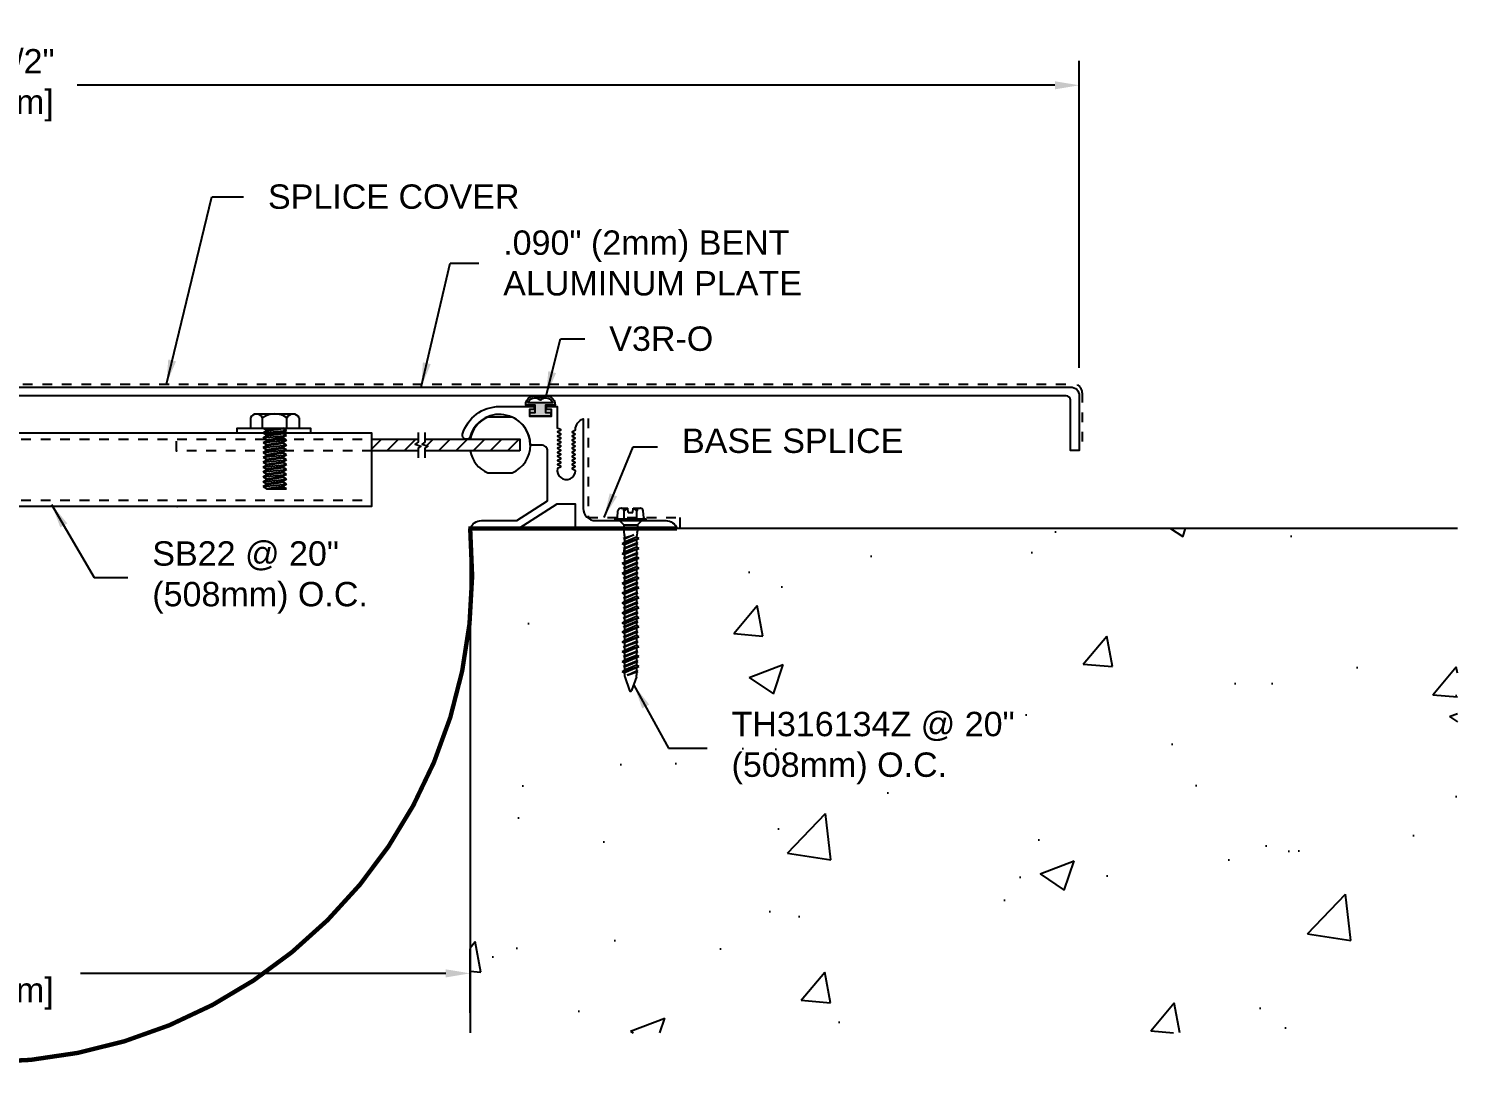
# Model space of a CAD drawing. Header units: inches. Extents: x -2.7 to 69.1, y 1.3 to 14.2.
# Drawn here: x 12.9 to 27.56, y 1.27 to 11.89 of the extents above; entities that cross this region are included whole.
import ezdxf

# ---------------------------------------------------------------- set-up
doc = ezdxf.new("R2010")
doc.units = ezdxf.units.IN
doc.header["$LTSCALE"] = 0.25
doc.header["$MEASUREMENT"] = 0
doc.linetypes.add('DASHED2', pattern=[0.375, 0.25, -0.125])
doc.linetypes.add('HIDDEN', pattern=[0.375, 0.25, -0.125])
for name, color, linetype in [('ANCHORS', 4, 'Continuous'), ('CONDITIONS', 1, 'Continuous'), ('DIMENSIONS', 3, 'Continuous'), ('FILLERS', 2, 'Continuous'), ('METALS', 7, 'Continuous'), ('TEXT', 2, 'Continuous')]:
    doc.layers.add(name, color=color, linetype=linetype)
doc.styles.add('ARIAL', font='arial.ttf')
doc.dimstyles.new('ARIAL', dxfattribs={"dimtxt": 0.25, "dimasz": 0.25, "dimexe": 0.25, "dimexo": 0.25, "dimgap": 0.25, "dimtad": 0, "dimtih": 1, "dimtoh": 1, "dimdec": 4, "dimzin": 3, "dimdsep": 46, "dimlunit": 4, "dimtxsty": 'ARIAL', "dimcen": 0.25, "dimadec": 0, "dimazin": 0, "dimtfac": 1, "dimtdec": 4, "dimtofl": 0, "dimtmove": 0, "dimatfit": 3, "dimfxl": 0, "dimfrac": 2, "dimtolj": 1, "dimtzin": 0, "dimarcsym": 0})

# ---------------------------------------------------------------- blocks, each defined once
blk = doc.blocks.new('TH-316134')
for p, q in [((-0.157, 0.019), (0.157, 0.019)), ((-0.157, 0), (-0.157, 0.019)), ((-0.157, 0), (0.157, 0)), ((-0.135, 0.029), (-0.129, 0.1)), ((-0.115, 0), (-0.07, -0.045)), ((-0.097, 0.127), (-0.027, 0.127)), ((-0.065, 0.019), (-0.065, 0.1)), ((-0.023, 0.083), (-0.027, 0.127)), ((-0.023, 0.083), (0.023, 0.083)), ((0.023, 0.083), (0.027, 0.127)), ((0.027, 0.127), (0.097, 0.127)), ((0.064, 0.019), (0.064, 0.1)), ((0.115, 0), (0.07, -0.045)), ((0.135, 0.029), (0.129, 0.1)), ((0.157, 0.019), (0.157, 0)), ((-0.07, -0.045), (0.07, -0.045)), ((-0.07, -0.045), (-0.07, -0.112)), ((-0.069, -0.122), (-0.063, -0.148)), ((0.069, -0.122), (0.063, -0.148)), ((0.07, -0.045), (0.07, -0.112)), ((-0.086, -0.234), (0.086, -0.184)), ((-0.086, -0.234), (-0.062, -0.221)), ((-0.086, -0.234), (-0.062, -0.247)), ((-0.086, -0.336), (0.086, -0.285)), ((-0.074, -0.184), (0.032, -0.147)), ((-0.074, -0.184), (-0.062, -0.177)), ((-0.074, -0.184), (-0.062, -0.19)), ((-0.074, -0.285), (0.074, -0.234)), ((-0.074, -0.285), (-0.062, -0.279)), ((-0.074, -0.285), (-0.062, -0.291)), ((0.032, -0.147), (-0.062, -0.19)), ((-0.062, -0.177), (0.032, -0.147)), ((-0.062, -0.157), (-0.062, -0.177)), ((0.062, -0.171), (-0.062, -0.221)), ((-0.062, -0.19), (-0.062, -0.221)), ((0.062, -0.197), (-0.062, -0.247)), ((-0.062, -0.279), (0.062, -0.228)), ((0.062, -0.241), (-0.062, -0.291)), ((-0.062, -0.247), (-0.062, -0.279)), ((0.062, -0.272), (-0.062, -0.323)), ((-0.062, -0.291), (-0.062, -0.323)), ((0.062, -0.157), (0.062, -0.171)), ((0.086, -0.184), (0.062, -0.171)), ((0.086, -0.184), (0.062, -0.197)), ((0.062, -0.197), (0.062, -0.228)), ((0.074, -0.234), (0.062, -0.228)), ((0.074, -0.234), (0.062, -0.241)), ((0.062, -0.241), (0.062, -0.272)), ((0.086, -0.285), (0.062, -0.272)), ((0.086, -0.285), (0.062, -0.298)), ((-0.086, -0.336), (-0.062, -0.323)), ((-0.086, -0.336), (-0.062, -0.349)), ((-0.086, -0.437), (0.086, -0.387)), ((-0.086, -0.437), (-0.062, -0.425)), ((-0.086, -0.437), (-0.062, -0.45)), ((-0.074, -0.387), (0.074, -0.336)), ((-0.074, -0.387), (-0.062, -0.381)), ((-0.074, -0.387), (-0.062, -0.393)), ((-0.074, -0.488), (0.074, -0.437)), ((0.062, -0.298), (-0.062, -0.349)), ((-0.062, -0.381), (0.062, -0.33)), ((0.062, -0.342), (-0.062, -0.393)), ((-0.062, -0.349), (-0.062, -0.381)), ((0.062, -0.374), (-0.062, -0.425)), ((-0.062, -0.393), (-0.062, -0.425)), ((0.062, -0.4), (-0.062, -0.45)), ((-0.062, -0.482), (0.062, -0.431)), ((0.062, -0.298), (0.062, -0.33)), ((0.074, -0.336), (0.062, -0.33)), ((0.074, -0.336), (0.062, -0.342)), ((0.062, -0.342), (0.062, -0.374)), ((0.086, -0.387), (0.062, -0.374)), ((0.086, -0.387), (0.062, -0.4)), ((0.062, -0.4), (0.062, -0.431)), ((0.074, -0.437), (0.062, -0.431)), ((0.074, -0.437), (0.062, -0.444)), ((-0.086, -0.539), (0.086, -0.488)), ((-0.086, -0.539), (-0.062, -0.526)), ((-0.086, -0.539), (-0.062, -0.552)), ((-0.074, -0.488), (-0.062, -0.482)), ((-0.074, -0.488), (-0.062, -0.494)), ((-0.074, -0.59), (0.074, -0.539)), ((-0.074, -0.59), (-0.062, -0.584)), ((0.062, -0.444), (-0.062, -0.494)), ((-0.062, -0.45), (-0.062, -0.482)), ((0.062, -0.475), (-0.062, -0.526)), ((-0.062, -0.494), (-0.062, -0.526)), ((0.062, -0.501), (-0.062, -0.552)), ((-0.062, -0.584), (0.062, -0.533)), ((0.062, -0.545), (-0.062, -0.596)), ((-0.062, -0.552), (-0.062, -0.584)), ((0.062, -0.577), (-0.062, -0.628)), ((0.062, -0.444), (0.062, -0.475)), ((0.086, -0.488), (0.062, -0.475)), ((0.086, -0.488), (0.062, -0.501)), ((0.062, -0.501), (0.062, -0.533)), ((0.074, -0.539), (0.062, -0.533)), ((0.074, -0.539), (0.062, -0.545)), ((0.062, -0.545), (0.062, -0.577)), ((0.086, -0.59), (0.062, -0.577)), ((-0.086, -0.641), (0.086, -0.59)), ((-0.086, -0.641), (-0.062, -0.628)), ((-0.086, -0.641), (-0.062, -0.654)), ((-0.086, -0.742), (0.086, -0.691)), ((-0.086, -0.742), (-0.062, -0.729)), ((-0.074, -0.59), (-0.062, -0.596)), ((-0.074, -0.691), (0.074, -0.641)), ((-0.074, -0.691), (-0.062, -0.685)), ((-0.074, -0.691), (-0.062, -0.698)), ((-0.062, -0.596), (-0.062, -0.628)), ((0.062, -0.603), (-0.062, -0.654)), ((-0.062, -0.685), (0.062, -0.634)), ((0.062, -0.647), (-0.062, -0.698)), ((-0.062, -0.654), (-0.062, -0.685)), ((0.062, -0.678), (-0.062, -0.729)), ((-0.062, -0.698), (-0.062, -0.729)), ((0.062, -0.704), (-0.062, -0.755)), ((0.086, -0.59), (0.062, -0.603)), ((0.062, -0.603), (0.062, -0.634)), ((0.074, -0.641), (0.062, -0.634)), ((0.074, -0.641), (0.062, -0.647)), ((0.062, -0.647), (0.062, -0.678)), ((0.086, -0.691), (0.062, -0.678)), ((0.086, -0.691), (0.062, -0.704)), ((0.062, -0.704), (0.062, -0.736)), ((-0.086, -0.742), (-0.062, -0.755)), ((-0.086, -0.844), (0.086, -0.793)), ((-0.086, -0.844), (-0.062, -0.831)), ((-0.086, -0.844), (-0.062, -0.857)), ((-0.074, -0.793), (0.074, -0.742)), ((-0.074, -0.793), (-0.062, -0.787)), ((-0.074, -0.793), (-0.062, -0.799)), ((-0.074, -0.895), (0.074, -0.844)), ((-0.062, -0.787), (0.062, -0.736)), ((0.062, -0.748), (-0.062, -0.799)), ((-0.062, -0.755), (-0.062, -0.787)), ((0.062, -0.78), (-0.062, -0.831)), ((-0.062, -0.799), (-0.062, -0.831)), ((0.062, -0.806), (-0.062, -0.857)), ((-0.062, -0.888), (0.062, -0.838)), ((0.062, -0.85), (-0.062, -0.901)), ((-0.062, -0.857), (-0.062, -0.888)), ((0.074, -0.742), (0.062, -0.736)), ((0.074, -0.742), (0.062, -0.748)), ((0.062, -0.748), (0.062, -0.78)), ((0.086, -0.793), (0.062, -0.78)), ((0.086, -0.793), (0.062, -0.806)), ((0.062, -0.806), (0.062, -0.838)), ((0.074, -0.844), (0.062, -0.838)), ((0.074, -0.844), (0.062, -0.85)), ((0.062, -0.85), (0.062, -0.882)), ((-0.086, -0.945), (0.086, -0.895)), ((-0.086, -0.945), (-0.062, -0.932)), ((-0.086, -0.945), (-0.062, -0.958)), ((-0.086, -1.047), (0.086, -0.996)), ((-0.074, -0.895), (-0.062, -0.888)), ((-0.074, -0.895), (-0.062, -0.901)), ((-0.074, -0.996), (0.074, -0.945)), ((-0.074, -0.996), (-0.062, -0.99)), ((-0.074, -0.996), (-0.062, -1.002)), ((0.062, -0.882), (-0.062, -0.932)), ((-0.062, -0.901), (-0.062, -0.932)), ((0.062, -0.907), (-0.062, -0.958)), ((-0.062, -0.99), (0.062, -0.939)), ((0.062, -0.951), (-0.062, -1.002)), ((-0.062, -0.958), (-0.062, -0.99)), ((0.062, -0.983), (-0.062, -1.034)), ((-0.062, -1.002), (-0.062, -1.034)), ((0.062, -1.009), (-0.062, -1.06)), ((0.086, -0.895), (0.062, -0.882)), ((0.086, -0.895), (0.062, -0.907)), ((0.062, -0.907), (0.062, -0.939)), ((0.074, -0.945), (0.062, -0.939)), ((0.074, -0.945), (0.062, -0.951)), ((0.062, -0.951), (0.062, -0.983)), ((0.086, -0.996), (0.062, -0.983)), ((0.086, -0.996), (0.062, -1.009)), ((0.062, -1.001), (0.062, -1.033)), ((-0.086, -1.047), (-0.062, -1.034)), ((-0.086, -1.047), (-0.062, -1.06)), ((-0.086, -1.141), (0.086, -1.09)), ((-0.086, -1.141), (-0.062, -1.128)), ((-0.086, -1.141), (-0.062, -1.154)), ((-0.074, -1.09), (0.074, -1.039)), ((-0.074, -1.09), (-0.062, -1.084)), ((-0.074, -1.09), (-0.062, -1.096)), ((-0.074, -1.191), (0.074, -1.141)), ((-0.062, -1.084), (0.062, -1.033)), ((0.062, -1.045), (-0.062, -1.096)), ((-0.062, -1.052), (-0.062, -1.084)), ((0.062, -1.077), (-0.062, -1.128)), ((-0.062, -1.096), (-0.062, -1.128)), ((0.062, -1.103), (-0.062, -1.154)), ((-0.062, -1.185), (0.062, -1.134)), ((0.062, -1.147), (-0.062, -1.198)), ((-0.062, -1.154), (-0.062, -1.185)), ((0.074, -1.039), (0.062, -1.033)), ((0.074, -1.039), (0.062, -1.045)), ((0.062, -1.045), (0.062, -1.077)), ((0.086, -1.09), (0.062, -1.077)), ((0.086, -1.09), (0.062, -1.103)), ((0.062, -1.103), (0.062, -1.134)), ((0.074, -1.141), (0.062, -1.134)), ((0.074, -1.141), (0.062, -1.147)), ((0.062, -1.147), (0.062, -1.178)), ((-0.086, -1.242), (0.086, -1.191)), ((-0.086, -1.242), (-0.062, -1.229)), ((-0.086, -1.242), (-0.062, -1.255)), ((-0.086, -1.344), (0.086, -1.293)), ((-0.074, -1.191), (-0.062, -1.185)), ((-0.074, -1.191), (-0.062, -1.198)), ((-0.074, -1.293), (0.074, -1.242)), ((-0.074, -1.293), (-0.062, -1.287)), ((-0.074, -1.293), (-0.062, -1.299)), ((0.062, -1.178), (-0.062, -1.229)), ((-0.062, -1.198), (-0.062, -1.229)), ((0.062, -1.204), (-0.062, -1.255)), ((-0.062, -1.287), (0.062, -1.236)), ((0.062, -1.248), (-0.062, -1.299)), ((-0.062, -1.255), (-0.062, -1.287)), ((0.062, -1.28), (-0.062, -1.331)), ((-0.062, -1.299), (-0.062, -1.331)), ((0.062, -1.306), (-0.062, -1.357)), ((0.086, -1.191), (0.062, -1.178)), ((0.086, -1.191), (0.062, -1.204)), ((0.062, -1.204), (0.062, -1.236)), ((0.074, -1.242), (0.062, -1.236)), ((0.074, -1.242), (0.062, -1.248)), ((0.062, -1.248), (0.062, -1.28)), ((0.086, -1.293), (0.062, -1.28)), ((0.086, -1.293), (0.062, -1.306)), ((0.062, -1.306), (0.062, -1.338)), ((-0.086, -1.344), (-0.062, -1.331)), ((-0.086, -1.344), (-0.062, -1.357)), ((-0.086, -1.445), (0.086, -1.395)), ((-0.086, -1.445), (-0.062, -1.432)), ((-0.086, -1.445), (-0.062, -1.458)), ((-0.074, -1.395), (0.074, -1.344)), ((-0.074, -1.395), (-0.062, -1.388)), ((-0.074, -1.395), (-0.062, -1.401)), ((-0.074, -1.496), (0.074, -1.445)), ((-0.062, -1.388), (0.062, -1.338)), ((0.062, -1.35), (-0.062, -1.401)), ((-0.062, -1.357), (-0.062, -1.388)), ((0.062, -1.382), (-0.062, -1.432)), ((-0.062, -1.401), (-0.062, -1.432)), ((0.062, -1.407), (-0.062, -1.458)), ((-0.062, -1.49), (0.062, -1.439)), ((0.062, -1.451), (-0.062, -1.502)), ((-0.062, -1.458), (-0.062, -1.49)), ((0.074, -1.344), (0.062, -1.338)), ((0.074, -1.344), (0.062, -1.35)), ((0.062, -1.35), (0.062, -1.382)), ((0.086, -1.395), (0.062, -1.382)), ((0.086, -1.395), (0.062, -1.407)), ((0.062, -1.407), (0.062, -1.439)), ((0.074, -1.445), (0.062, -1.439)), ((0.074, -1.445), (0.062, -1.451)), ((0.062, -1.451), (0.062, -1.483)), ((-0.086, -1.547), (0.086, -1.496)), ((-0.086, -1.547), (-0.062, -1.534)), ((-0.086, -1.547), (-0.062, -1.56)), ((-0.074, -1.496), (-0.062, -1.49)), ((-0.074, -1.496), (-0.062, -1.502)), ((0.062, -1.483), (-0.062, -1.534)), ((-0.062, -1.502), (-0.062, -1.534)), ((0.062, -1.509), (-0.062, -1.56)), ((-0.062, -1.56), (-0.062, -1.586)), ((-0.06, -1.601), (-0.01, -1.744)), ((-0.034, -1.584), (0.062, -1.541)), ((-0.034, -1.584), (0.074, -1.547)), ((0.062, -1.553), (-0.034, -1.584)), ((0.06, -1.601), (0.01, -1.744)), ((0.086, -1.496), (0.062, -1.483)), ((0.086, -1.496), (0.062, -1.509)), ((0.062, -1.509), (0.062, -1.541)), ((0.074, -1.547), (0.062, -1.541)), ((0.074, -1.547), (0.062, -1.553)), ((0.062, -1.553), (0.062, -1.586))]:
    blk.add_line(p, q)
for centre, radius, start, end in [((-0.146, 0.03), 0.0112, 270, 355), ((-0.097, 0.095), 0.0327, 9.285, 170.715), ((0, 0.038), 0.0896, 107.4215, 136.0407), ((0, 0.038), 0.0896, 43.9593, 72.5785), ((0.097, 0.095), 0.0327, 9.285, 170.715), ((0.146, 0.03), 0.0112, 185, 270), ((-0.023, -0.112), 0.0465, 180, 191.9357), ((0.023, -0.112), 0.0465, 348.0643, 0), ((-0.109, -0.157), 0.0465, 0, 11.9357), ((0.109, -0.157), 0.0465, 168.0643, 180), ((-0.016, -1.586), 0.0465, 180, 199.3058), ((0.016, -1.586), 0.0465, 340.6942, 0), ((0, -1.739), 0.0106, 204.1001, 335.8999)]:
    blk.add_arc(centre, radius, start, end)
blk = doc.blocks.new('TH316134')
blk.add_blockref('TH-316134', (0, 0))
blk = doc.blocks.new('*D6')
at = {"layer": 'Defpoints', "color": 0}
for p in [(17.429, 2.202), (7.429, 1.547), (17.429, 1.547)]:
    blk.add_point(p, dxfattribs=at)
at = {"layer": 'DIMENSIONS', "color": 0, "lineweight": -2}
for p, q in [((7.429, 1.797), (7.429, 2.452)), ((17.429, 1.797), (17.429, 2.452)), ((7.679, 2.202), (11.426, 2.202)), ((17.179, 2.202), (13.432, 2.202))]:
    blk.add_line(p, q, dxfattribs=at)
at = {"layer": 'DIMENSIONS', "color": 0}
for points in [[(7.679, 2.243), (7.679, 2.16), (7.429, 2.202)], [(17.179, 2.243), (17.179, 2.16), (17.429, 2.202)]]:
    blk.add_solid(points, dxfattribs=at)
at = {"layer": 'DIMENSIONS', "color": 0, "insert": (12.429, 2.202), "char_height": 0.25, "attachment_point": 5, "style": 'ARIAL'}
blk.add_mtext('\\A1;10"\\P [254mm]', dxfattribs=at)
blk = doc.blocks.new('*D7')
at = {"layer": 'Defpoints', "color": 0}
for p in [(23.679, 11.309), (1.179, 8.125), (23.679, 8.16)]:
    blk.add_point(p, dxfattribs=at)
at = {"layer": 'DIMENSIONS', "color": 0, "lineweight": -2}
for p, q in [((1.179, 8.375), (1.179, 11.559)), ((23.679, 8.41), (23.679, 11.559)), ((1.429, 11.309), (11.463, 11.309)), ((23.429, 11.309), (13.396, 11.309))]:
    blk.add_line(p, q, dxfattribs=at)
at = {"layer": 'DIMENSIONS', "color": 0}
for points in [[(1.429, 11.35), (1.429, 11.267), (1.179, 11.309)], [(23.429, 11.35), (23.429, 11.267), (23.679, 11.309)]]:
    blk.add_solid(points, dxfattribs=at)
at = {"layer": 'DIMENSIONS', "color": 0, "insert": (12.429, 11.309), "char_height": 0.25, "attachment_point": 5, "style": 'ARIAL'}
blk.add_mtext('\\A1;1\'-10 1/2"\\P [572mm]', dxfattribs=at)
blk = doc.blocks.new('9101a')
blk.add_lwpolyline([(-0.925, 0.836), (-0.897, 0.822), (-0.925, 0.807), (-0.925, 0.795), (-0.897, 0.78), (-0.925, 0.766), (-0.925, 0.753), (-0.897, 0.739), (-0.925, 0.724), (-0.925, 0.711), (-0.897, 0.697), (-0.925, 0.682), (-0.925, 0.67), (-0.897, 0.655), (-0.925, 0.641), (-0.925, 0.628), (-0.895, 0.613, -1.093785), (-1.08, 0.591), (-1.049, 0.607), (-1.049, 0.62), (-1.077, 0.634), (-1.049, 0.649), (-1.049, 0.661), (-1.077, 0.676), (-1.049, 0.691), (-1.049, 0.703), (-1.077, 0.718), (-1.049, 0.732), (-1.049, 0.745), (-1.077, 0.759), (-1.049, 0.774), (-1.049, 0.786), (-1.077, 0.801), (-1.049, 0.816), (-1.049, 0.828), (-1.077, 0.843), (-1.049, 0.857), (-1.049, 0.87), (-1.077, 0.884), (-1.049, 0.899), (-1.049, 0.911), (-1.077, 0.926), (-1.049, 0.941), (-1.049, 0.953), (-1.077, 0.968), (-1.049, 0.982), (-1.049, 0.995), (-1.08, 1.011, 0.304337), (-1.16, 1.125), (-1.16, 0.205, -0.414214), (-1.285, 0.08), (-2.006, 0.08, 0.310805), (-2.123, 0), (-1.08, 0), (-1.08, 0.25), (-0.89, 0.25), (-0.5, 0), (0, 0, 0.306943), (-0.115, 0.08), (-0.477, 0.08), (-0.793, 0.283), (-0.793, 0.792, -0.414214), (-0.731, 0.854), (-0.616, 0.854, -0.865696), (0.001, 0.944, 1), (0.078, 0.966, 0.330951), (-0.301, 1.25), (-0.658, 1.25), (-0.658, 1.22), (-0.608, 1.22), (-0.608, 1.152), (-0.833, 1.152), (-0.833, 1.22), (-0.783, 1.22), (-0.783, 1.25), (-0.893, 1.25), (-0.893, 1.032), (-0.925, 1.016), (-0.925, 1.003), (-0.897, 0.989), (-0.925, 0.974), (-0.925, 0.961), (-0.897, 0.947), (-0.925, 0.932), (-0.925, 0.92), (-0.897, 0.905), (-0.925, 0.891), (-0.925, 0.878), (-0.897, 0.864), (-0.925, 0.849)], format="xyb", close=True)
blk = doc.blocks.new('H1458S')
for p, q in [((-0.25, 0.104), (-0.25, 0)), ((-0.25, 0), (0.25, 0)), ((-0.188, 0.144), (0.187, 0.144)), ((-0.125, 0), (-0.125, 0.104)), ((-0.119, 0), (-0.085, -0.02)), ((-0.085, -0.02), (0.048, 0)), ((0.125, 0), (0.125, 0.104)), ((0.25, 0.104), (0.25, 0)), ((-0.119, -0.05), (0.119, -0.025)), ((-0.119, -0.05), (-0.085, -0.03)), ((-0.119, -0.05), (-0.085, -0.07)), ((-0.119, -0.1), (0.119, -0.075)), ((-0.119, -0.1), (-0.085, -0.08)), ((-0.119, -0.1), (-0.085, -0.12)), ((-0.119, -0.15), (0.119, -0.125)), ((-0.119, -0.15), (-0.085, -0.13)), ((-0.085, -0.03), (0.085, -0.005)), ((-0.085, -0.02), (-0.085, -0.03)), ((-0.085, -0.07), (0.085, -0.045)), ((-0.085, -0.08), (0.085, -0.055)), ((-0.085, -0.07), (-0.085, -0.08)), ((-0.085, -0.12), (0.085, -0.095)), ((-0.085, -0.13), (0.085, -0.105)), ((-0.085, -0.12), (-0.085, -0.13)), ((-0.085, -0.17), (0.085, -0.145)), ((0.094, 0), (0.085, -0.005)), ((0.119, -0.025), (0.085, -0.005)), ((0.119, -0.025), (0.085, -0.045)), ((0.085, -0.045), (0.085, -0.055)), ((0.119, -0.075), (0.085, -0.055)), ((0.119, -0.075), (0.085, -0.095)), ((0.085, -0.095), (0.085, -0.105)), ((0.119, -0.125), (0.085, -0.105)), ((0.119, -0.125), (0.085, -0.145)), ((0.085, -0.145), (0.085, -0.155)), ((-0.119, -0.15), (-0.085, -0.17)), ((-0.119, -0.2), (0.119, -0.175)), ((-0.119, -0.2), (-0.085, -0.18)), ((-0.119, -0.2), (-0.085, -0.22)), ((-0.119, -0.25), (0.119, -0.225)), ((-0.119, -0.25), (-0.085, -0.23)), ((-0.119, -0.25), (-0.085, -0.27)), ((-0.119, -0.3), (0.119, -0.275)), ((-0.119, -0.3), (-0.085, -0.28)), ((-0.085, -0.18), (0.085, -0.155)), ((-0.085, -0.17), (-0.085, -0.18)), ((-0.085, -0.22), (0.085, -0.195)), ((-0.085, -0.23), (0.085, -0.205)), ((-0.085, -0.22), (-0.085, -0.23)), ((-0.085, -0.27), (0.085, -0.245)), ((-0.085, -0.28), (0.085, -0.255)), ((-0.085, -0.27), (-0.085, -0.28)), ((0.119, -0.175), (0.085, -0.155)), ((0.119, -0.175), (0.085, -0.195)), ((0.085, -0.195), (0.085, -0.205)), ((0.119, -0.225), (0.085, -0.205)), ((0.119, -0.225), (0.085, -0.245)), ((0.085, -0.245), (0.085, -0.255)), ((0.119, -0.275), (0.085, -0.255)), ((0.119, -0.275), (0.085, -0.295)), ((-0.119, -0.3), (-0.085, -0.32)), ((-0.119, -0.35), (0.119, -0.325)), ((-0.119, -0.35), (-0.085, -0.33)), ((-0.119, -0.35), (-0.085, -0.37)), ((-0.119, -0.4), (0.119, -0.375)), ((-0.119, -0.4), (-0.085, -0.38)), ((-0.119, -0.4), (-0.085, -0.42)), ((-0.119, -0.45), (0.119, -0.425)), ((-0.119, -0.45), (-0.085, -0.43)), ((-0.085, -0.32), (0.085, -0.295)), ((-0.085, -0.33), (0.085, -0.305)), ((-0.085, -0.32), (-0.085, -0.33)), ((-0.085, -0.37), (0.085, -0.345)), ((-0.085, -0.38), (0.085, -0.355)), ((-0.085, -0.37), (-0.085, -0.38)), ((-0.085, -0.42), (0.085, -0.395)), ((-0.085, -0.43), (0.085, -0.405)), ((-0.085, -0.42), (-0.085, -0.43)), ((0.085, -0.295), (0.085, -0.305)), ((0.119, -0.325), (0.085, -0.305)), ((0.119, -0.325), (0.085, -0.345)), ((0.085, -0.345), (0.085, -0.355)), ((0.119, -0.375), (0.085, -0.355)), ((0.119, -0.375), (0.085, -0.395)), ((0.085, -0.395), (0.085, -0.405)), ((0.119, -0.425), (0.085, -0.405)), ((0.119, -0.425), (0.085, -0.445)), ((-0.119, -0.45), (-0.085, -0.47)), ((-0.119, -0.5), (0.119, -0.475)), ((-0.119, -0.5), (-0.085, -0.48)), ((-0.119, -0.5), (-0.085, -0.52)), ((-0.119, -0.55), (0.119, -0.525)), ((-0.119, -0.55), (-0.085, -0.53)), ((-0.119, -0.55), (-0.085, -0.57)), ((-0.119, -0.6), (0.119, -0.575)), ((-0.119, -0.6), (-0.085, -0.58)), ((-0.085, -0.47), (0.085, -0.445)), ((-0.085, -0.48), (0.085, -0.455)), ((-0.085, -0.47), (-0.085, -0.48)), ((-0.085, -0.52), (0.085, -0.495)), ((-0.085, -0.53), (0.085, -0.505)), ((-0.085, -0.52), (-0.085, -0.53)), ((-0.085, -0.57), (0.085, -0.545)), ((-0.085, -0.58), (0.085, -0.555)), ((-0.085, -0.57), (-0.085, -0.58)), ((0.085, -0.445), (0.085, -0.455)), ((0.119, -0.475), (0.085, -0.455)), ((0.119, -0.475), (0.085, -0.495)), ((0.085, -0.495), (0.085, -0.505)), ((0.119, -0.525), (0.085, -0.505)), ((0.119, -0.525), (0.085, -0.545)), ((0.085, -0.545), (0.085, -0.555)), ((0.119, -0.575), (0.085, -0.555)), ((0.119, -0.575), (0.085, -0.595)), ((-0.119, -0.6), (-0.085, -0.62)), ((-0.085, -0.62), (0.085, -0.595)), ((-0.085, -0.62), (-0.085, -0.625)), ((-0.085, -0.625), (0.119, -0.625)), ((-0.048, -0.625), (0.085, -0.605)), ((0.085, -0.595), (0.085, -0.605)), ((0.119, -0.625), (0.085, -0.605))]:
    blk.add_line(p, q)
for centre, radius, start, end in [((-0.188, 0.075), 0.0688, 24.7615, 155.2385), ((0, -0.071), 0.215, 54.5107, 125.4893), ((0.187, 0.075), 0.0688, 24.7615, 155.2385)]:
    blk.add_arc(centre, radius, start, end)
blk = doc.blocks.new('SB22')
at = {"layer": 'METALS'}
h = blk.add_hatch(dxfattribs=at)
h.set_pattern_fill('ANSI31', color=256, style=0)
h.paths.add_polyline_path([(8.422, 7.559), (8.422, 7.679), (7.968, 7.679), (7.968, 7.649), (7.939, 7.63), (7.997, 7.608), (7.968, 7.589), (7.968, 7.559)])
h.paths.add_polyline_path([(7.869, 7.63), (7.898, 7.649), (7.898, 7.679), (7.391, 7.679), (7.391, 7.559), (7.898, 7.559), (7.898, 7.589), (7.927, 7.608)])
h = blk.add_hatch(dxfattribs=at)
h.set_pattern_fill('ANSI31', color=256, style=0)
h.paths.add_polyline_path([(17.939, 7.559), (17.939, 7.679), (16.964, 7.679), (16.964, 7.649), (16.935, 7.63), (16.993, 7.608), (16.964, 7.589), (16.964, 7.559)])
h.paths.add_polyline_path([(16.421, 7.679), (16.421, 7.559), (16.894, 7.559), (16.894, 7.589), (16.923, 7.608), (16.865, 7.63), (16.894, 7.649), (16.894, 7.679)])
blk.add_line((8.422, 6.992), (14.421, 6.992))
for points in [[(7.432, 7.545), (7.391, 7.559), (7.391, 7.679), (7.432, 7.694, 0.233897), (7.254, 7.906), (7.004, 7.906, 0.654654), (7.004, 7.333), (7.254, 7.333, 0.233897)], [(17.939, 7.559), (17.428, 7.559, 0.246328), (17.609, 7.333), (17.859, 7.333, 0.654654), (17.859, 7.906), (17.609, 7.906, 0.246328), (17.428, 7.679), (17.939, 7.679)]]:
    blk.add_lwpolyline(points, format="xyb", close=True)
for points in [[(9.037, 7.742), (9.037, 7.794), (9.787, 7.794), (9.787, 7.742)], [(15.039, 7.742), (15.039, 7.794), (15.789, 7.794), (15.789, 7.742)]]:
    blk.add_lwpolyline(points, close=True)
for points in [[(7.898, 7.749), (7.898, 7.649), (7.869, 7.63), (7.927, 7.608), (7.898, 7.589), (7.898, 7.489)], [(7.968, 7.749), (7.968, 7.649), (7.939, 7.63), (7.997, 7.608), (7.968, 7.589), (7.968, 7.489)], [(16.894, 7.749), (16.894, 7.649), (16.865, 7.63), (16.923, 7.608), (16.894, 7.589), (16.894, 7.489)], [(16.964, 7.749), (16.964, 7.649), (16.935, 7.63), (16.993, 7.608), (16.964, 7.589), (16.964, 7.489)]]:
    blk.add_lwpolyline(points)
at = {"layer": 'METALS', "linetype": 'HIDDEN'}
for p, q in [((8.422, 7.679), (16.421, 7.679)), ((8.422, 7.053), (16.421, 7.053))]:
    blk.add_line(p, q, dxfattribs=at)
at = {"layer": 'METALS'}
blk.add_line((16.421, 7.559), (16.421, 7.679), dxfattribs=at)
for points in [[(7.898, 7.559), (7.391, 7.559), (7.391, 7.679), (7.898, 7.679)], [(7.968, 7.679), (8.422, 7.679), (8.422, 7.559), (7.968, 7.559)], [(16.894, 7.559), (16.421, 7.559), (16.421, 7.679), (16.894, 7.679)], [(16.964, 7.679), (17.939, 7.679)], [(17.939, 7.559), (16.964, 7.559)]]:
    blk.add_lwpolyline(points, dxfattribs=at)
blk.add_lwpolyline([(8.422, 6.992), (16.421, 6.992), (16.421, 7.742), (8.422, 7.742)], close=True, dxfattribs=at)
at = {"layer": 'METALS', "linetype": 'HIDDEN'}
for points in [[(8.422, 7.559), (10.413, 7.559), (10.413, 7.679)], [(16.421, 7.559), (14.417, 7.559), (14.417, 7.679)]]:
    blk.add_lwpolyline(points, dxfattribs=at)
blk.add_point((14.417, 7.559), dxfattribs=at)
at = {"layer": 'ANCHORS'}
for p in [(9.422, 7.794), (15.424, 7.794)]:
    blk.add_blockref('H1458S', p, dxfattribs=at)
blk = doc.blocks.new('WB045')
at = {"layer": 'FILLERS', "const_width": 0.045}
for points in [[(5.307, 6.765), (7.449, 6.765)], [(17.41, 6.765), (19.552, 6.765)]]:
    blk.add_lwpolyline(points, dxfattribs=at)
blk.add_lwpolyline([(7.429, 6.765, 1.094849), (17.429, 6.765)], format="xyb", dxfattribs=at)
blk = doc.blocks.new('V3R')
h = blk.add_hatch(color=256)
h.paths.add_polyline_path([(16.202, 8.027), (16.3, 8.027, 0.622111), (16.159, 8.11, -0.142696), (16.141, 8.11, 0.622111), (16, 8.027), (16.097, 8.027), (16.097, 7.952), (16.042, 7.952), (16.042, 7.917), (16.257, 7.917), (16.257, 7.952), (16.202, 7.952)])
h.paths.add_polyline_path([(16.025, 8.052, -0.564406), (16.139, 8.086, 0.17356), (16.16, 8.086, -0.564406), (16.275, 8.052)], flags=16)
for points in [[(16.257, 7.917), (16.042, 7.917), (16.042, 7.952), (16.097, 7.952), (16.097, 8.027), (16, 8.027, -0.622111), (16.141, 8.11, 0.142696), (16.159, 8.11, -0.622111), (16.3, 8.027), (16.202, 8.027), (16.202, 7.952), (16.257, 7.952)], [(16.139, 8.086, 0.17356), (16.16, 8.086, -0.564406), (16.275, 8.052), (16.025, 8.052, -0.564406)]]:
    blk.add_lwpolyline(points, format="xyb", close=True)

msp = doc.modelspace()

# ---------------------------------------------------------------- hatches: boundary and pattern name
at = {"layer": 'CONDITIONS'}
h = msp.add_hatch(dxfattribs=at)
h.set_pattern_fill('AR-CONC', color=256, scale=0.5, style=0)
h.set_pattern_definition([(50, (0, 0.045), (3.5863, -0.31376), [0.375, -4.125]), (355, (0, 0.045), (-0.69376, 3.76096), [0.3, -3.3]), (100.451, (0.299, 0.019), (2.89255, 3.4472), [0.3187, -3.5057]), (46.184, (0, 1.045), (5.3362, -0.8276), [0.5625, -6.1875]), (96.636, (0.4447, 0.976), (4.6733, 4.8706), [0.47805, -5.2586]), (351.184, (0, 1.045), (4.6733, 4.8706), [0.45, -4.95]), (21, (0.5, 0.795), (2.98454, -2.0131), [0.375, -4.125]), (326, (0.5, 0.795), (1.2166, 3.62575), [0.3, -3.3]), (71.451, (0.7487, 0.6272), (4.2011, 1.61265), [0.3187, -3.5057]), (37.5, (0, 0.045), (0.0608, 1.66447), [0, -3.26, 0, -3.35, 0, -3.3125]), (7.5, (0, 0.045), (1.31535, 1.97206), [0, -1.91, 0, -3.185, 0, -1.2625]), (327.5, (-1.115, 0.045), (2.66911, -0.112774), [0, -1.25, 0, -3.9, 0, -5.175]), (317.5, (-1.615, 0.045), (2.91593, 0.50052), [0, -1.625, 0, -2.59, 0, -3.675])])
h.paths.add_polyline_path([(27.55885, 6.76483), (19.14267, 6.76483), (19.13787, 6.74214, 0.13295553), (19.13924, 6.71788), (19.16087, 6.70623), (19.13687, 6.69331), (19.13687, 6.66161), (19.14989, 6.6546), (19.13687, 6.64929), (19.13687, 6.61759), (19.16087, 6.60467), (19.13687, 6.59175), (19.13687, 6.56005), (19.14989, 6.55304), (19.13687, 6.54773), (19.13687, 6.51603), (19.16087, 6.50311), (19.13687, 6.49018), (19.13687, 6.45849), (19.14989, 6.45148), (19.13687, 6.44616), (19.13687, 6.41447), (19.16087, 6.40154), (19.13687, 6.38862), (19.13687, 6.35693), (19.14989, 6.34991), (19.13687, 6.3446), (19.13687, 6.31291), (19.16087, 6.29998), (19.13687, 6.28706), (19.13687, 6.25536), (19.14989, 6.24835), (19.13687, 6.24304), (19.13687, 6.21134), (19.16087, 6.19842), (19.13687, 6.1855), (19.13687, 6.1538), (19.14989, 6.14679), (19.13687, 6.14148), (19.13687, 6.10978), (19.16087, 6.09686), (19.13687, 6.08393), (19.13687, 6.05224), (19.14989, 6.04523), (19.13687, 6.03991), (19.13687, 6.00822), (19.16087, 5.99529), (19.13687, 5.98237), (19.13687, 5.95068), (19.14989, 5.94366), (19.13687, 5.93835), (19.13687, 5.90666), (19.16087, 5.89373), (19.13687, 5.88081), (19.13687, 5.85693), (19.14989, 5.84991), (19.13687, 5.8446), (19.13687, 5.81291), (19.16087, 5.79998), (19.13687, 5.78706), (19.13687, 5.75536), (19.14989, 5.74835), (19.13687, 5.74304), (19.13687, 5.71134), (19.16087, 5.69842), (19.13687, 5.6855), (19.13687, 5.6538), (19.14989, 5.64679), (19.13687, 5.64148), (19.13687, 5.60978), (19.16087, 5.59686), (19.13687, 5.58393), (19.13687, 5.55224), (19.14989, 5.54523), (19.13687, 5.53991), (19.13687, 5.50822), (19.16087, 5.49529), (19.13687, 5.48237), (19.13687, 5.45068), (19.14989, 5.44366), (19.13687, 5.43835), (19.13687, 5.40666), (19.16087, 5.39373), (19.13687, 5.38081), (19.13687, 5.34911), (19.1512, 5.34139), (19.13687, 5.33679), (19.13687, 5.29626), (19.08484, 5.14774, -0.77412328), (19.06439, 5.14774), (19.01237, 5.29626), (19.01237, 5.33003), (18.98837, 5.34295), (19.01237, 5.35588), (19.01237, 5.38757), (18.99934, 5.39458), (19.01237, 5.3999), (19.01237, 5.43159), (18.98837, 5.44451), (19.01237, 5.45744), (19.01237, 5.48913), (18.99934, 5.49615), (19.01237, 5.50146), (19.01237, 5.53315), (18.98837, 5.54608), (19.01237, 5.559), (19.01237, 5.59069), (18.99934, 5.59771), (19.01237, 5.60302), (19.01237, 5.63471), (18.98837, 5.64764), (19.01237, 5.66056), (19.01237, 5.69226), (18.99934, 5.69927), (19.01237, 5.70458), (19.01237, 5.73628), (18.98837, 5.7492), (19.01237, 5.76213), (19.01237, 5.79382), (18.99934, 5.80083), (19.01237, 5.80615), (19.01237, 5.83003), (18.98837, 5.84295), (19.01237, 5.85588), (19.01237, 5.88757), (18.99934, 5.89458), (19.01237, 5.8999), (19.01237, 5.93159), (18.98837, 5.94451), (19.01237, 5.95744), (19.01237, 5.98913), (18.99934, 5.99615), (19.01237, 6.00146), (19.01237, 6.03315), (18.98837, 6.04608), (19.01237, 6.059), (19.01237, 6.09069), (18.99934, 6.09771), (19.01237, 6.10302), (19.01237, 6.13471), (18.98837, 6.14764), (19.01237, 6.16056), (19.01237, 6.19226), (18.99934, 6.19927), (19.01237, 6.20458), (19.01237, 6.23628), (18.98837, 6.2492), (19.01237, 6.26213), (19.01237, 6.29382), (18.99934, 6.30083), (19.01237, 6.30615), (19.01237, 6.33784), (18.98837, 6.35076), (19.01237, 6.36369), (19.01237, 6.39538), (18.99934, 6.4024), (19.01237, 6.40771), (19.01237, 6.4394), (18.98837, 6.45233), (19.01237, 6.46525), (19.01237, 6.49694), (18.99934, 6.50396), (19.01237, 6.50927), (19.01237, 6.54096), (18.98837, 6.55389), (19.01237, 6.56681), (19.01237, 6.59851), (18.99934, 6.60552), (19.01237, 6.61083), (19.01237, 6.64253), (18.98837, 6.65545), (19.01237, 6.66838), (19.01237, 6.70007), (18.99803, 6.70779), (19.01237, 6.7124), (19.01237, 6.73253, 0.14497477), (19.00487, 6.75785), (19.00487, 6.76483), (17.42928, 6.76483), (17.42928, 1.59191), (27.55885, 1.59191)])
h.paths.add_polyline_path([(18.41472, 2.16951), (19.47117, 2.16951), (19.47117, 2.54451), (18.41472, 2.54451)], flags=24)
h.paths.add_polyline_path([(20.04826, 4.99482), (22.84072, 4.99482), (22.84072, 4.12061), (20.04826, 4.12061)], flags=24)

# ---------------------------------------------------------------- linework, layer by layer
at = {"linetype": 'ByBlock'}
msp.add_point((14.42149, 6.9908), dxfattribs=at)
msp.add_point((14.42149, 6.9908), dxfattribs=at)
msp.add_point((14.42149, 6.9908), dxfattribs=at)
at = {"layer": 'CONDITIONS'}
msp.add_lwpolyline([(27.55885, 6.76483), (17.42928, 6.76483), (17.42928, 1.59191)], dxfattribs=at)
at = {"layer": 'METALS', "linetype": 'DASHED2'}
msp.add_lwpolyline([(1.14926, 7.56233), (1.14926, 8.15483, -0.41421356), (1.23926, 8.24483), (23.61929, 8.24483, -0.41421356), (23.70929, 8.15483), (23.70929, 7.56233)], format="xyb", dxfattribs=at)
at = {"layer": 'METALS'}
msp.add_lwpolyline([(1.26926, 7.56233), (1.17926, 7.56233), (1.17926, 8.12483, -0.41421356), (1.26926, 8.21483), (23.58929, 8.21483, -0.41421356), (23.67929, 8.12483), (23.67929, 7.56233), (23.58929, 7.56233), (23.58929, 8.07983, 0.41421356), (23.54429, 8.12483), (1.31426, 8.12483, 0.41421356), (1.26926, 8.07983), (1.26926, 7.56233)], format="xyb", dxfattribs=at)
at = {"layer": 'METALS', "linetype": 'DASHED2', "ltscale": 0.5}
msp.add_lwpolyline([(18.63971, 7.89312), (18.63971, 6.87767), (19.57969, 6.87767), (19.57969, 6.76483)], dxfattribs=at)

# ---------------------------------------------------------------- block references
at = {"xscale": -1}
msp.add_blockref('9101a', (17.42928, 6.76483), dxfattribs=at)
at = {"layer": 'ANCHORS'}
msp.add_blockref('TH316134', (19.07462, 6.84483), dxfattribs=at)
at = {"layer": 'FILLERS'}
for name, p in [('V3R', (2, 0)), ('WB045', (0, 0))]:
    msp.add_blockref(name, p, dxfattribs=at)
at = {"layer": 'METALS'}
msp.add_blockref('SB22', (0, 0), dxfattribs=at)

# ---------------------------------------------------------------- texts
at = {"layer": 'TEXT', "char_height": 0.25, "attachment_point": 4, "style": 'ARIAL'}
for s, insert in [('SPLICE COVER', (15.35432, 10.16541)), ('.090" (2mm) BENT\\PALUMINUM PLATE', (17.76771, 9.48507)), ('V3R-O', (18.85604, 8.70873)), ('\\A1;BASE SPLICE', (19.60277, 7.66214)), ('SB22 @ 20"\\P(508mm) O.C.', (14.16748, 6.26152)), ('TH316134Z @ 20"\\P(508mm) O.C.', (20.11076, 4.51271))]:
    msp.add_mtext(s, dxfattribs=dict(at, insert=insert))

# ---------------------------------------------------------------- dimensions: what is measured, and where the dimension line sits
at = {"layer": 'DIMENSIONS'}
for base, p1, p2, picture, middle in [((23.67929, 11.30871), (1.17926, 8.12483), (23.67929, 8.15983), '*D7', (12.42928, 11.30871)), ((17.42928, 2.20168), (7.42928, 1.54691), (17.42928, 1.54691), '*D6', (12.42928, 2.20168))]:
    dim = msp.add_linear_dim(base=base, p1=p1, p2=p2, dimstyle='ARIAL', override={"dimpost": '\\X'}, dxfattribs=at)
    dim.commit()
    dim.dimension.update_dxf_attribs({"geometry": picture, "text_midpoint": middle, "dimtype": 160})

# ---------------------------------------------------------------- leaders
at = {"layer": 'TEXT', "annotation_type": 0, "has_hookline": 1, "hookline_direction": 0}
for points, text_width in [([(14.31188, 8.24483), (14.77944, 10.16541), (15.10432, 10.16541)], 2.56122), ([(16.92706, 8.21483), (17.22424, 9.48507), (17.51771, 9.48507)], 3.04741), ([(18.20873, 8.12479), (18.35647, 8.70873), (18.60604, 8.70873)], 1.05014), ([(18.80261, 6.87767), (19.10277, 7.59964), (19.35277, 7.59964)], 2.22681), ([(13.13404, 7.01112), (13.56958, 6.26152), (13.91748, 6.26152)], 2.16064), ([(19.10926, 5.15743), (19.46474, 4.51271), (19.86076, 4.51271)], 2.8808)]:
    msp.add_leader(points, dimstyle='ARIAL', dxfattribs=dict(at, text_width=text_width))

doc.saveas('drawing.dxf')
